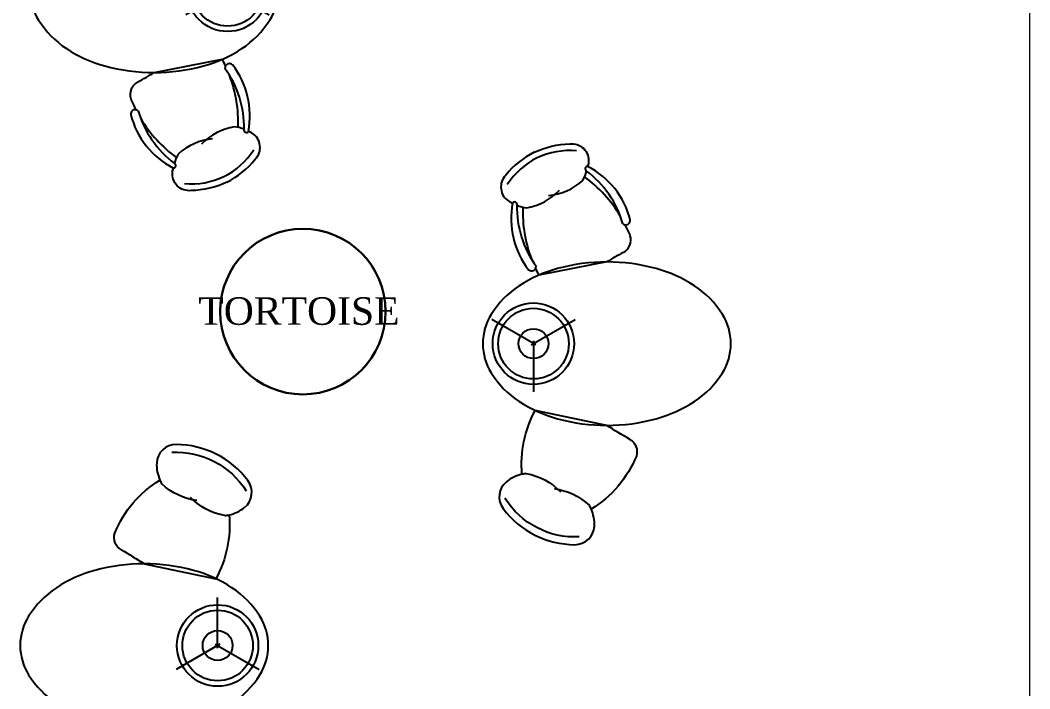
# Model space of a CAD drawing. Header units: inches. Extents: x 327481 to 195042051, y -335014 to 44773228.
# Drawn here: x 370078.9 to 370225.4, y -317097.5 to -317000.6 of the extents above; entities that cross this region are included whole.
import ezdxf

# ---------------------------------------------------------------- set-up
doc = ezdxf.new("R2010")
doc.units = ezdxf.units.IN
doc.header["$MEASUREMENT"] = 0
for name, color, linetype in [('IFF-FURN-DETAIL', 250, 'Continuous'), ('PATHWAY', 19, 'Continuous'), ('WATER BODY', 140, 'Continuous')]:
    doc.layers.add(name, color=color, linetype=linetype)
doc.layers.add('TEXT', color=7, linetype='Continuous', lineweight=0)
doc.styles.get("Standard").update_dxf_attribs({"font": 'times.ttf', "height": 12})

# ---------------------------------------------------------------- blocks, each defined once
blk = doc.blocks.new('CHAIR6B')
at = {"color": 0, "linetype": 'ByBlock'}
for points in [[(247.2, -597, 0.103931), (406.2, -513.3, 0.481643), (415.6, -384.1, 0.047693), (399.5, -372.4, 0.047693)], [(247.2, -597, -0.103931), (67.6, -604, -0.481643), (-5.1, -496.9, -0.047693), (2.9, -478.7, -0.047693)]]:
    blk.add_lwpolyline(points, format="xyb", dxfattribs=at)
for centre, radius, start, end in [((-582.2, 1553.6), 1659.1, 287.3211, 290.5434), ((-301.4, -196.3), 671.8, 13.8951, 16.9913), ((-67.2, -97.7), 70.6, 107.3211, 185.6167), ((367.4, -49.9), 22.3, 138.1502, 171.2062), ((367.4, -49.9), 22.3, 138.1502, 171.2062), ((-102.1, -254.6), 493.5, 347.8623, 24.9408), ((-102.1, -254.6), 493.5, 347.8623, 24.9408), ((367.4, -49.9), 22.3, 38.7938, 138.1502), ((16.9, -220.5), 411.6, 338.3506, 26.6561), ((-301.4, -196.3), 671.8, 347.3519, 9.618), ((-301.4, -196.3), 671.8, 347.3519, 9.618), ((521.8, 24.3), 671.8, 191.0563, 196.1049), ((-130.5, -183.3), 22.3, 71.8498, 171.2062), ((258.3, -155.9), 411.6, 183.3439, 231.6494), ((-130.5, -183.3), 22.3, 38.7938, 71.8498), ((-130.5, -183.3), 22.3, 38.7938, 71.8498), ((378.4, -125.8), 493.5, 185.0592, 222.1377), ((378.4, -125.8), 493.5, 185.0592, 222.1377), ((521.8, 24.3), 671.8, 200.382, 222.6481), ((521.8, 24.3), 671.8, 200.382, 222.6481), ((327.6, -621.6), 285.2, 88.2937, 125.8184), ((327.6, -621.6), 285.2, 88.2937, 125.8184), ((284.6, -498.3), 169.8, 55.6316, 72.3333), ((284.6, -498.3), 169.8, 55.6316, 72.3333), ((189.8, -658.5), 285.2, 84.1816, 121.7063), ((189.8, -658.5), 285.2, 84.1816, 121.7063), ((391.1, -363.8), 12, 152.8693, 314.4738), ((391.1, -363.8), 12, 152.8693, 314.4738), ((165.4, -530.3), 169.8, 137.6667, 154.3684), ((165.4, -530.3), 169.8, 137.6667, 154.3684), ((5.9, -467), 12, 255.5262, 57.1307), ((5.9, -467), 12, 255.5262, 57.1307)]:
    blk.add_arc(centre, radius, start, end, dxfattribs=at)
at = {"layer": 'IFF-FURN-DETAIL', "linetype": 'ByBlock'}
blk.add_line((0, 0), (341.1, 0), dxfattribs=at)
for centre, start, end in [((136.8, -204.3), 285.7465, 316.0099), ((136.8, -204.3), 285.7465, 316.0099), ((146.3, -201.7), 253.9901, 284.2535), ((146.3, -201.7), 253.9901, 284.2535)]:
    blk.add_arc(centre, 376.9, start, end, dxfattribs=at)
blk = doc.blocks.new('CHAIR5B')
at = {"color": 0, "linetype": 'ByBlock'}
for points in [[(359.6, -319.8, -0.117212), (427, -371.6, -0.402642), (415.9, -503.6, -0.234008), (35, -605.7, -0.402642), (-40.6, -496.9, -0.117212), (-8.1, -418.3, -1.370757)], [(340, -312.3, -0.028473), (359.6, -319.8, -0.402642)], [(340, -312.3, -0.028473), (359.6, -319.8, -0.402642)], [(-8.1, -418.3, -0.028473), (5, -402, -1.370757)], [(-8.1, -418.3, -0.028473), (5, -402, -1.370757)]]:
    blk.add_lwpolyline(points, format="xyb", dxfattribs=at)
for centre, radius, start, end in [((-617.4, 1539.9), 1659.1, 287.3211, 291.8479), ((-163.5, -160.1), 546.9, 343.0248, 17.0205), ((-102.4, -111.3), 70.6, 107.3211, 185.6167), ((365, -18.5), 546.9, 190.511, 226.9752), ((330.8, -620.8), 308.6, 88.2937, 124.3252), ((330.8, -620.8), 308.6, 88.2937, 124.3252), ((167.2, -664.6), 308.6, 85.6748, 121.7063), ((167.2, -664.6), 308.6, 85.6748, 121.7063)]:
    blk.add_arc(centre, radius, start, end, dxfattribs=at)
at = {"layer": 'IFF-FURN-DETAIL', "linetype": 'ByBlock'}
blk.add_line((0, 0), (359.4, 0), dxfattribs=at)
blk.add_arc((124.4, -169.2), 407.9, 255.4832, 316.0099, dxfattribs=at)
blk.add_arc((124.4, -169.2), 407.9, 255.4832, 316.0099, dxfattribs=at)
blk = doc.blocks.new('1X-LAMP1')
at = {"color": 0, "linetype": 'ByBlock'}
for p, q in [((0.033, -0.058), (-0.59, 1.022)), ((0.033, -0.058), (-0.59, 1.022)), ((0.033, 0.058), (-0.59, -1.022)), ((0.033, 0.058), (-0.59, -1.022)), ((-0.067, 0), (1.18, 0)), ((-0.067, 0), (1.18, 0))]:
    blk.add_line(p, q, dxfattribs=at)
at = {"color": 0, "linetype": 'ByBlock', "const_width": 0.0333}
for points in [[(-0.481, 0.833), (-0.582, 1.009)], [(-0.481, 0.833), (-0.582, 1.009)], [(0.962, 0), (1.165, 0)], [(0.962, 0), (1.165, 0)], [(-0.481, -0.833), (-0.582, -1.009)], [(-0.481, -0.833), (-0.582, -1.009)]]:
    blk.add_lwpolyline(points, dxfattribs=at)
at = {"color": 0, "linetype": 'ByBlock'}
blk.add_circle((0, 0), 1, dxfattribs=at)
at = {"layer": 'IFF-FURN-DETAIL', "linetype": 'ByBlock'}
for radius in [0.867, 0.867, 0.367, 0.367]:
    blk.add_circle((0, 0), radius, dxfattribs=at)
blk = doc.blocks.new('EDSK120')
at = {"color": 0, "linetype": 'ByBlock'}
blk.add_lwpolyline([(0, 50, 0.141364), (143.8, 91.5, 0.107153), (283.7, 228.5, 0.079148), (368.7, 416.8, 0.066635), (401.2, 659.6, 0.066635), (368.7, 902.4, 0.079148), (283.7, 1090.7, 0.107153), (143.8, 1227.7, 0.141364), (0, 1269.2, 0.141364), (-143.8, 1227.7, 0.107153), (-283.7, 1090.7, 0.079148), (-368.7, 902.4, 0.066635), (-401.2, 659.6, 0.066635), (-368.7, 416.8, 0.079148), (-283.7, 228.5, 0.107153), (-143.8, 91.5, 0.141364)], format="xyb", close=True, dxfattribs=at)
at = {"color": 0, "linetype": 'ByBlock', "rotation": 281.0075356493825}
blk.add_blockref('CHAIR6B', (-401.2, 659.6), dxfattribs=at)
at = {"color": 0, "linetype": 'ByBlock', "xscale": -1, "rotation": 78.28773605217683}
blk.add_blockref('CHAIR5B', (401.2, 659.6), dxfattribs=at)
at = {"color": 0, "linetype": 'ByBlock', "xscale": 200, "yscale": 200, "zscale": 200}
blk.add_blockref('1X-LAMP1', (0, 298.9), dxfattribs=at)
blk.add_blockref('1X-LAMP1', (0, 298.9), dxfattribs=at)

msp = doc.modelspace()

# ---------------------------------------------------------------- linework, layer by layer
at = {"layer": 'PATHWAY', "lineweight": 0}
msp.add_line((370225.384, -317168.265), (370225.384, -316931.917), dxfattribs=at)
at = {"layer": 'WATER BODY', "lineweight": 30}
msp.add_circle((370119.897, -317042.808), 12, dxfattribs=at)

# ---------------------------------------------------------------- block references
at = {"xscale": 0.02952755905510296, "yscale": 0.02952755905510296, "zscale": 0.02952755905510296}
for p, rotation in [((370117.793, -316996.295), 90), ((370144.529, -317047.455), 270), ((370116.352, -317091.228), 90)]:
    msp.add_blockref('EDSK120', p, dxfattribs=dict(at, rotation=rotation))

# ---------------------------------------------------------------- texts
at = {"layer": 'TEXT', "linetype": 'ByBlock', "lineweight": 30, "insert": (370119.33, -317040.726), "char_height": 4, "width": 357.74515, "attachment_point": 2}
msp.add_mtext('TORTOISE', dxfattribs=at)

doc.saveas('drawing.dxf')
